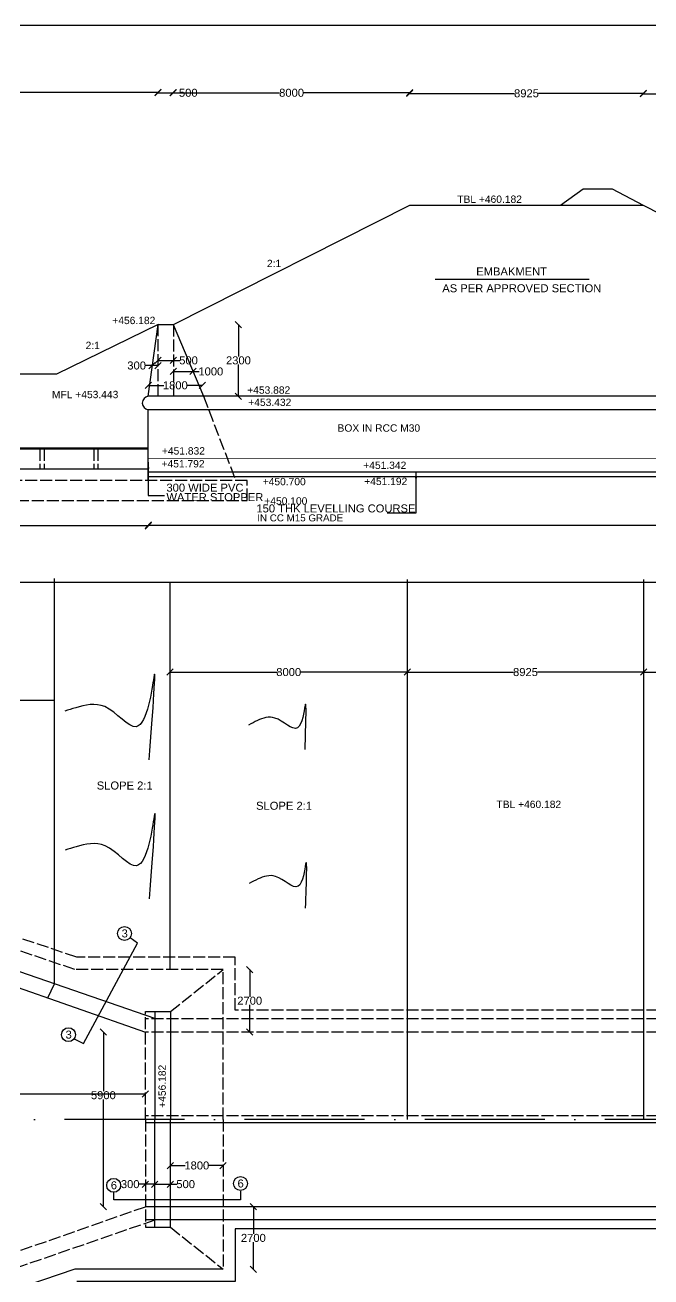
# Model space of a CAD drawing. Header units: millimetres. Extents: x 5124 to 6568637, y 2311 to 91879094.
# Drawn here: x 3643716 to 3653100, y 45938861 to 45957630 of the extents above; entities that cross this region are included whole.
import ezdxf

# ---------------------------------------------------------------- set-up
doc = ezdxf.new("R2010")
doc.units = ezdxf.units.MM
doc.header["$MEASUREMENT"] = 0
doc.linetypes.add('ACAD_ISO02W100', pattern=[15, 12, -3])
doc.linetypes.add('ACAD_ISO10W100', pattern=[18, 12, -3, 0, -3])
for name, color, linetype in [('DIMENSION', 7, 'Continuous'), ('DRAWING', 7, 'Continuous'), ('TEXT', 7, 'Continuous')]:
    doc.layers.add(name, color=color, linetype=linetype)
doc.styles.get("Standard").update_dxf_attribs({"font": 'arial.ttf', "height": 120})
doc.dimstyles.get("Standard").update_dxf_attribs({"dimtxt": 200, "dimasz": 110, "dimexe": 0.18, "dimexo": 0.0625, "dimgap": 0.09, "dimtad": 0, "dimtih": 1, "dimtoh": 1, "dimdec": 0, "dimzin": 0, "dimdsep": 46, "dimtxsty": 'Standard', "dimblk": 'OBLIQUE', "dimcen": 0.09, "dimse1": 1, "dimse2": 1, "dimadec": 0, "dimazin": 0, "dimtfac": 1, "dimtdec": 0, "dimtofl": 0, "dimtmove": 0, "dimatfit": 3, "dimfxl": 1, "dimtolj": 1, "dimtzin": 0, "dimarcsym": 0})

# ---------------------------------------------------------------- blocks, each defined once
blk = doc.blocks.new('_Oblique')
at = {"color": 0, "linetype": 'ByBlock', "lineweight": -2}
blk.add_line((-0.5, -0.5), (0.5, 0.5), dxfattribs=at)
blk = doc.blocks.new('*D95')
at = {"layer": 'Defpoints', "color": 0, "linetype": 'Continuous'}
for p in [(3638384, 45956620), (3645710, 45953139), (3638384, 45952394)]:
    blk.add_point(p, dxfattribs=at)
at = {"layer": 'DIMENSION', "color": 0, "linetype": 'Continuous', "lineweight": -2}
for p, q in [((3638384, 45956620), (3641827, 45956620)), ((3645710, 45956620), (3642267, 45956620))]:
    blk.add_line(p, q, dxfattribs=at)
at = {"layer": 'DIMENSION', "color": 0, "linetype": 'Continuous', "lineweight": -2, "xscale": 95, "yscale": 95, "zscale": 95, "rotation": 180}
blk.add_blockref('_Oblique', (3638384, 45956620), dxfattribs=at)
at = {"layer": 'DIMENSION', "color": 0, "linetype": 'Continuous', "lineweight": -2, "xscale": 95, "yscale": 95, "zscale": 95}
blk.add_blockref('_Oblique', (3645710, 45956620), dxfattribs=at)
at = {"layer": 'DIMENSION', "color": 0, "linetype": 'Continuous', "insert": (3642047, 45956620), "char_height": 120, "attachment_point": 5}
blk.add_mtext('\\A1;16450', dxfattribs=at)
blk = doc.blocks.new('*D96')
at = {"layer": 'Defpoints', "color": 0, "linetype": 'Continuous'}
for p in [(3645936, 45956614), (3645710, 45953139), (3645936, 45953139)]:
    blk.add_point(p, dxfattribs=at)
at = {"layer": 'DIMENSION', "color": 0, "linetype": 'Continuous', "lineweight": -2}
for p, q in [((3645710, 45956614), (3645936, 45956614)), ((3645936, 45956614), (3646031, 45956614))]:
    blk.add_line(p, q, dxfattribs=at)
at = {"layer": 'DIMENSION', "color": 0, "linetype": 'Continuous', "lineweight": -2, "xscale": 95, "yscale": 95, "zscale": 95, "rotation": 180}
blk.add_blockref('_Oblique', (3645710, 45956614), dxfattribs=at)
at = {"layer": 'DIMENSION', "color": 0, "linetype": 'Continuous', "lineweight": -2, "xscale": 95, "yscale": 95, "zscale": 95}
blk.add_blockref('_Oblique', (3645936, 45956614), dxfattribs=at)
at = {"layer": 'DIMENSION', "color": 0, "linetype": 'Continuous', "insert": (3646163, 45956614), "char_height": 120, "attachment_point": 5}
blk.add_mtext('\\A1;500', dxfattribs=at)
blk = doc.blocks.new('*D97')
at = {"layer": 'Defpoints', "color": 0, "linetype": 'Continuous'}
for p in [(3649484, 45956614), (3649484, 45954930), (3645940, 45953139)]:
    blk.add_point(p, dxfattribs=at)
at = {"layer": 'DIMENSION', "color": 0, "linetype": 'Continuous', "lineweight": -2}
for p, q in [((3645940, 45956614), (3647533, 45956614)), ((3649484, 45956614), (3647891, 45956614))]:
    blk.add_line(p, q, dxfattribs=at)
at = {"layer": 'DIMENSION', "color": 0, "linetype": 'Continuous', "lineweight": -2, "xscale": 95, "yscale": 95, "zscale": 95, "rotation": 180}
blk.add_blockref('_Oblique', (3645940, 45956614), dxfattribs=at)
at = {"layer": 'DIMENSION', "color": 0, "linetype": 'Continuous', "lineweight": -2, "xscale": 95, "yscale": 95, "zscale": 95}
blk.add_blockref('_Oblique', (3649484, 45956614), dxfattribs=at)
at = {"layer": 'DIMENSION', "color": 0, "linetype": 'Continuous', "insert": (3647712, 45956614), "char_height": 120, "attachment_point": 5}
blk.add_mtext('\\A1;8000', dxfattribs=at)
blk = doc.blocks.new('*D98')
at = {"layer": 'Defpoints', "color": 0, "linetype": 'Continuous'}
for p in [(3652984, 45956606), (3649484, 45954930), (3652984, 45954930)]:
    blk.add_point(p, dxfattribs=at)
at = {"layer": 'DIMENSION', "color": 0, "linetype": 'Continuous', "lineweight": -2}
for p, q in [((3649484, 45956606), (3651054, 45956606)), ((3652984, 45956606), (3651414, 45956606))]:
    blk.add_line(p, q, dxfattribs=at)
at = {"layer": 'DIMENSION', "color": 0, "linetype": 'Continuous', "lineweight": -2, "xscale": 95, "yscale": 95, "zscale": 95, "rotation": 180}
blk.add_blockref('_Oblique', (3649484, 45956606), dxfattribs=at)
at = {"layer": 'DIMENSION', "color": 0, "linetype": 'Continuous', "lineweight": -2, "xscale": 95, "yscale": 95, "zscale": 95}
blk.add_blockref('_Oblique', (3652984, 45956606), dxfattribs=at)
at = {"layer": 'DIMENSION', "color": 0, "linetype": 'Continuous', "insert": (3651234, 45956606), "char_height": 120, "attachment_point": 5}
blk.add_mtext('\\A1;8925', dxfattribs=at)
blk = doc.blocks.new('*D99')
at = {"layer": 'Defpoints', "color": 0, "linetype": 'Continuous'}
for p in [(3657076, 45956600), (3652984, 45954930), (3657076, 45952844)]:
    blk.add_point(p, dxfattribs=at)
at = {"layer": 'DIMENSION', "color": 0, "linetype": 'Continuous', "lineweight": -2}
for p, q in [((3652984, 45956600), (3654851, 45956600)), ((3657076, 45956600), (3655209, 45956600))]:
    blk.add_line(p, q, dxfattribs=at)
at = {"layer": 'DIMENSION', "color": 0, "linetype": 'Continuous', "lineweight": -2, "xscale": 95, "yscale": 95, "zscale": 95, "rotation": 180}
blk.add_blockref('_Oblique', (3652984, 45956600), dxfattribs=at)
at = {"layer": 'DIMENSION', "color": 0, "linetype": 'Continuous', "lineweight": -2, "xscale": 95, "yscale": 95, "zscale": 95}
blk.add_blockref('_Oblique', (3657076, 45956600), dxfattribs=at)
at = {"layer": 'DIMENSION', "color": 0, "linetype": 'Continuous', "insert": (3655030, 45956600), "char_height": 120, "attachment_point": 5}
blk.add_mtext('\\A1;9200', dxfattribs=at)
blk = doc.blocks.new('*D112')
at = {"layer": 'Defpoints', "color": 0, "linetype": 'Continuous'}
for p in [(3645564, 45950808), (3638169, 45950503), (3645564, 45950122)]:
    blk.add_point(p, dxfattribs=at)
at = {"layer": 'DIMENSION', "color": 0, "linetype": 'Continuous', "lineweight": -2}
for p, q in [((3638169, 45950122), (3641646, 45950122)), ((3645564, 45950122), (3642087, 45950122))]:
    blk.add_line(p, q, dxfattribs=at)
at = {"layer": 'DIMENSION', "color": 0, "linetype": 'Continuous', "lineweight": -2, "xscale": 95, "yscale": 95, "zscale": 95, "rotation": 180}
blk.add_blockref('_Oblique', (3638169, 45950122), dxfattribs=at)
at = {"layer": 'DIMENSION', "color": 0, "linetype": 'Continuous', "lineweight": -2, "xscale": 95, "yscale": 95, "zscale": 95}
blk.add_blockref('_Oblique', (3645564, 45950122), dxfattribs=at)
at = {"layer": 'DIMENSION', "color": 0, "linetype": 'Continuous', "insert": (3641866, 45950122), "char_height": 120, "attachment_point": 5}
blk.add_mtext('\\A1;16650', dxfattribs=at)
blk = doc.blocks.new('*D113')
at = {"layer": 'Defpoints', "color": 0, "linetype": 'Continuous'}
for p in [(3645617, 45952525), (3645617, 45952452), (3645710, 45952440)]:
    blk.add_point(p, dxfattribs=at)
at = {"layer": 'DIMENSION', "color": 0, "linetype": 'Continuous', "lineweight": -2}
for p, q in [((3645617, 45952525), (3645522, 45952525)), ((3645710, 45952525), (3645617, 45952525))]:
    blk.add_line(p, q, dxfattribs=at)
at = {"layer": 'DIMENSION', "color": 0, "linetype": 'Continuous', "lineweight": -2, "xscale": 95, "yscale": 95, "zscale": 95, "rotation": 180}
blk.add_blockref('_Oblique', (3645617, 45952525), dxfattribs=at)
at = {"layer": 'DIMENSION', "color": 0, "linetype": 'Continuous', "lineweight": -2, "xscale": 95, "yscale": 95, "zscale": 95}
blk.add_blockref('_Oblique', (3645710, 45952525), dxfattribs=at)
at = {"layer": 'DIMENSION', "color": 0, "linetype": 'Continuous', "insert": (3645389, 45952525), "char_height": 120, "attachment_point": 5}
blk.add_mtext('\\A1;300', dxfattribs=at)
blk = doc.blocks.new('*D114')
at = {"layer": 'Defpoints', "color": 0, "linetype": 'Continuous'}
for p in [(3645710, 45952602), (3645940, 45952602), (3645940, 45952602)]:
    blk.add_point(p, dxfattribs=at)
at = {"layer": 'DIMENSION', "color": 0, "linetype": 'Continuous', "lineweight": -2}
for p, q in [((3645710, 45952602), (3645940, 45952602)), ((3645940, 45952602), (3646035, 45952602))]:
    blk.add_line(p, q, dxfattribs=at)
at = {"layer": 'DIMENSION', "color": 0, "linetype": 'Continuous', "lineweight": -2, "xscale": 95, "yscale": 95, "zscale": 95, "rotation": 180}
blk.add_blockref('_Oblique', (3645710, 45952602), dxfattribs=at)
at = {"layer": 'DIMENSION', "color": 0, "linetype": 'Continuous', "lineweight": -2, "xscale": 95, "yscale": 95, "zscale": 95}
blk.add_blockref('_Oblique', (3645940, 45952602), dxfattribs=at)
at = {"layer": 'DIMENSION', "color": 0, "linetype": 'Continuous', "insert": (3646167, 45952602), "char_height": 120, "attachment_point": 5}
blk.add_mtext('\\A1;500', dxfattribs=at)
blk = doc.blocks.new('*D115')
at = {"layer": 'Defpoints', "color": 0, "linetype": 'Continuous'}
for p in [(3645940, 45952429), (3646232, 45952442), (3646232, 45952436)]:
    blk.add_point(p, dxfattribs=at)
at = {"layer": 'DIMENSION', "color": 0, "linetype": 'Continuous', "lineweight": -2}
for p, q in [((3645940, 45952436), (3646232, 45952436)), ((3646232, 45952436), (3646327, 45952436))]:
    blk.add_line(p, q, dxfattribs=at)
at = {"layer": 'DIMENSION', "color": 0, "linetype": 'Continuous', "lineweight": -2, "xscale": 95, "yscale": 95, "zscale": 95, "rotation": 180}
blk.add_blockref('_Oblique', (3645940, 45952436), dxfattribs=at)
at = {"layer": 'DIMENSION', "color": 0, "linetype": 'Continuous', "lineweight": -2, "xscale": 95, "yscale": 95, "zscale": 95}
blk.add_blockref('_Oblique', (3646232, 45952436), dxfattribs=at)
at = {"layer": 'DIMENSION', "color": 0, "linetype": 'Continuous', "insert": (3646501, 45952436), "char_height": 120, "attachment_point": 5}
blk.add_mtext('\\A1;1000', dxfattribs=at)
blk = doc.blocks.new('*D116')
at = {"layer": 'Defpoints', "color": 0, "linetype": 'Continuous'}
for p in [(3646374, 45952228), (3645564, 45952064), (3646374, 45952064)]:
    blk.add_point(p, dxfattribs=at)
at = {"layer": 'DIMENSION', "color": 0, "linetype": 'Continuous', "lineweight": -2}
for p, q in [((3645564, 45952228), (3645796, 45952228)), ((3646374, 45952228), (3646142, 45952228))]:
    blk.add_line(p, q, dxfattribs=at)
at = {"layer": 'DIMENSION', "color": 0, "linetype": 'Continuous', "lineweight": -2, "xscale": 95, "yscale": 95, "zscale": 95, "rotation": 180}
blk.add_blockref('_Oblique', (3645564, 45952228), dxfattribs=at)
at = {"layer": 'DIMENSION', "color": 0, "linetype": 'Continuous', "lineweight": -2, "xscale": 95, "yscale": 95, "zscale": 95}
blk.add_blockref('_Oblique', (3646374, 45952228), dxfattribs=at)
at = {"layer": 'DIMENSION', "color": 0, "linetype": 'Continuous', "insert": (3645969, 45952228), "char_height": 120, "attachment_point": 5}
blk.add_mtext('\\A1;1800', dxfattribs=at)
blk = doc.blocks.new('*D117')
at = {"layer": 'Defpoints', "color": 0, "linetype": 'Continuous'}
for p in [(3645940, 45953139), (3645940, 45952064), (3646915, 45952064)]:
    blk.add_point(p, dxfattribs=at)
at = {"layer": 'DIMENSION', "color": 0, "linetype": 'Continuous', "lineweight": -2}
for p, q in [((3646915, 45953139), (3646915, 45952663)), ((3646915, 45952064), (3646915, 45952540))]:
    blk.add_line(p, q, dxfattribs=at)
at = {"layer": 'DIMENSION', "color": 0, "linetype": 'Continuous', "lineweight": -2, "xscale": 95, "yscale": 95, "zscale": 95}
for p, rotation in [((3646915, 45953139), 90), ((3646915, 45952064), 270)]:
    blk.add_blockref('_Oblique', p, dxfattribs=dict(at, rotation=rotation))
at = {"layer": 'DIMENSION', "color": 0, "linetype": 'Continuous', "insert": (3646915, 45952602), "char_height": 120, "attachment_point": 5}
blk.add_mtext('\\A1;2300', dxfattribs=at)
blk = doc.blocks.new('*D130')
at = {"layer": 'Defpoints', "color": 0, "linetype": 'Continuous'}
for p in [(3645564, 45950808), (3673978, 45950796), (3673978, 45950132)]:
    blk.add_point(p, dxfattribs=at)
at = {"layer": 'DIMENSION', "color": 0, "linetype": 'Continuous', "lineweight": -2}
for p, q in [((3645564, 45950132), (3659545, 45950132)), ((3673978, 45950132), (3659997, 45950132))]:
    blk.add_line(p, q, dxfattribs=at)
at = {"layer": 'DIMENSION', "color": 0, "linetype": 'Continuous', "lineweight": -2, "xscale": 95, "yscale": 95, "zscale": 95, "rotation": 180}
blk.add_blockref('_Oblique', (3645564, 45950132), dxfattribs=at)
at = {"layer": 'DIMENSION', "color": 0, "linetype": 'Continuous', "lineweight": -2, "xscale": 95, "yscale": 95, "zscale": 95}
blk.add_blockref('_Oblique', (3673978, 45950132), dxfattribs=at)
at = {"layer": 'DIMENSION', "color": 0, "linetype": 'Continuous', "insert": (3659771, 45950132), "char_height": 120, "attachment_point": 5}
blk.add_mtext('\\A1;64000', dxfattribs=at)
blk = doc.blocks.new('*D143')
at = {"layer": 'Defpoints', "color": 0, "linetype": 'Continuous'}
for p in [(3646686, 45943470), (3646686, 45942532), (3647084, 45942532)]:
    blk.add_point(p, dxfattribs=at)
at = {"layer": 'DIMENSION', "color": 0, "linetype": 'Continuous', "lineweight": -2}
for p, q in [((3647084, 45943470), (3647084, 45943063)), ((3647084, 45942532), (3647084, 45942940))]:
    blk.add_line(p, q, dxfattribs=at)
at = {"layer": 'DIMENSION', "color": 0, "linetype": 'Continuous', "lineweight": -2, "xscale": 95, "yscale": 95, "zscale": 95}
for p, rotation in [((3647084, 45943470), 90), ((3647084, 45942532), 270)]:
    blk.add_blockref('_Oblique', p, dxfattribs=dict(at, rotation=rotation))
at = {"layer": 'DIMENSION', "color": 0, "linetype": 'Continuous', "insert": (3647084, 45943002), "char_height": 120, "attachment_point": 5}
blk.add_mtext('\\A1;2700', dxfattribs=at)
blk = doc.blocks.new('*D144')
at = {"layer": 'Defpoints', "color": 0, "linetype": 'Continuous'}
for p in [(3645520, 45942532), (3644890, 45939914), (3645520, 45939914)]:
    blk.add_point(p, dxfattribs=at)
at = {"layer": 'DIMENSION', "color": 0, "linetype": 'Continuous', "lineweight": -2}
for p, q in [((3644890, 45942532), (3644890, 45941646)), ((3644890, 45939914), (3644890, 45941524))]:
    blk.add_line(p, q, dxfattribs=at)
at = {"layer": 'DIMENSION', "color": 0, "linetype": 'Continuous', "lineweight": -2, "xscale": 95, "yscale": 95, "zscale": 95}
for p, rotation in [((3644890, 45942532), 90), ((3644890, 45939914), 270)]:
    blk.add_blockref('_Oblique', p, dxfattribs=dict(at, rotation=rotation))
at = {"layer": 'DIMENSION', "color": 0, "linetype": 'Continuous', "insert": (3644890, 45941585), "char_height": 120, "attachment_point": 5}
blk.add_mtext('\\A1;5900', dxfattribs=at)
blk = doc.blocks.new('*D145')
at = {"layer": 'Defpoints', "color": 0, "linetype": 'Continuous'}
for p in [(3645519.5, 45940252), (3645519.5, 45940252), (3645660, 45940252)]:
    blk.add_point(p, dxfattribs=at)
at = {"layer": 'DIMENSION', "color": 0, "linetype": 'Continuous', "lineweight": -2}
for p, q in [((3645519.5, 45940252), (3645424.5, 45940252)), ((3645660, 45940252), (3645519.5, 45940252))]:
    blk.add_line(p, q, dxfattribs=at)
at = {"layer": 'DIMENSION', "color": 0, "linetype": 'Continuous', "lineweight": -2, "xscale": 95, "yscale": 95, "zscale": 95, "rotation": 180}
blk.add_blockref('_Oblique', (3645519.5, 45940252), dxfattribs=at)
at = {"layer": 'DIMENSION', "color": 0, "linetype": 'Continuous', "lineweight": -2, "xscale": 95, "yscale": 95, "zscale": 95}
blk.add_blockref('_Oblique', (3645660, 45940252), dxfattribs=at)
at = {"layer": 'DIMENSION', "color": 0, "linetype": 'Continuous', "insert": (3645292.090764, 45940252), "char_height": 120, "attachment_point": 5}
blk.add_mtext('\\A1;300', dxfattribs=at)
blk = doc.blocks.new('*D146')
at = {"layer": 'Defpoints', "color": 0, "linetype": 'Continuous'}
for p in [(3645660, 45940252), (3645896, 45940252), (3645896, 45940252)]:
    blk.add_point(p, dxfattribs=at)
at = {"layer": 'DIMENSION', "color": 0, "linetype": 'Continuous', "lineweight": -2}
for p, q in [((3645660, 45940252), (3645896, 45940252)), ((3645896, 45940252), (3645992, 45940252))]:
    blk.add_line(p, q, dxfattribs=at)
at = {"layer": 'DIMENSION', "color": 0, "linetype": 'Continuous', "lineweight": -2, "xscale": 95, "yscale": 95, "zscale": 95, "rotation": 180}
blk.add_blockref('_Oblique', (3645660, 45940252), dxfattribs=at)
at = {"layer": 'DIMENSION', "color": 0, "linetype": 'Continuous', "lineweight": -2, "xscale": 95, "yscale": 95, "zscale": 95}
blk.add_blockref('_Oblique', (3645896, 45940252), dxfattribs=at)
at = {"layer": 'DIMENSION', "color": 0, "linetype": 'Continuous', "insert": (3646124, 45940252), "char_height": 120, "attachment_point": 5}
blk.add_mtext('\\A1;500', dxfattribs=at)
blk = doc.blocks.new('*D147')
at = {"layer": 'Defpoints', "color": 0, "linetype": 'Continuous'}
for p in [(3646686, 45940532), (3645896, 45940340), (3646686, 45940340)]:
    blk.add_point(p, dxfattribs=at)
at = {"layer": 'DIMENSION', "color": 0, "linetype": 'Continuous', "lineweight": -2}
for p, q in [((3645896, 45940532), (3646118, 45940532)), ((3646686, 45940532), (3646465, 45940532))]:
    blk.add_line(p, q, dxfattribs=at)
at = {"layer": 'DIMENSION', "color": 0, "linetype": 'Continuous', "lineweight": -2, "xscale": 95, "yscale": 95, "zscale": 95, "rotation": 180}
blk.add_blockref('_Oblique', (3645896, 45940532), dxfattribs=at)
at = {"layer": 'DIMENSION', "color": 0, "linetype": 'Continuous', "lineweight": -2, "xscale": 95, "yscale": 95, "zscale": 95}
blk.add_blockref('_Oblique', (3646686, 45940532), dxfattribs=at)
at = {"layer": 'DIMENSION', "color": 0, "linetype": 'Continuous', "insert": (3646291, 45940532), "char_height": 120, "attachment_point": 5}
blk.add_mtext('\\A1;1800', dxfattribs=at)
blk = doc.blocks.new('*D148')
at = {"layer": 'Defpoints', "color": 0, "linetype": 'Continuous'}
for p in [(3646686, 45939914), (3647139, 45939914), (3646686, 45938976)]:
    blk.add_point(p, dxfattribs=at)
at = {"layer": 'DIMENSION', "color": 0, "linetype": 'Continuous', "lineweight": -2}
for p, q in [((3647139, 45939914), (3647139, 45939507)), ((3647139, 45938976), (3647139, 45939384))]:
    blk.add_line(p, q, dxfattribs=at)
at = {"layer": 'DIMENSION', "color": 0, "linetype": 'Continuous', "lineweight": -2, "xscale": 95, "yscale": 95, "zscale": 95}
for p, rotation in [((3647139, 45939914), 90), ((3647139, 45938976), 270)]:
    blk.add_blockref('_Oblique', p, dxfattribs=dict(at, rotation=rotation))
at = {"layer": 'DIMENSION', "color": 0, "linetype": 'Continuous', "insert": (3647139, 45939446), "char_height": 120, "attachment_point": 5}
blk.add_mtext('\\A1;2700', dxfattribs=at)
blk = doc.blocks.new('*D153')
at = {"layer": 'Defpoints', "color": 0, "linetype": 'Continuous'}
for p in [(3645890, 45948052), (3649448, 45948052), (3649448, 45947929)]:
    blk.add_point(p, dxfattribs=at)
at = {"layer": 'DIMENSION', "color": 0, "linetype": 'Continuous', "lineweight": -2}
for p, q in [((3645890, 45947929), (3647490, 45947929)), ((3649448, 45947929), (3647848, 45947929))]:
    blk.add_line(p, q, dxfattribs=at)
at = {"layer": 'DIMENSION', "color": 0, "linetype": 'Continuous', "lineweight": -2, "xscale": 95, "yscale": 95, "zscale": 95, "rotation": 180}
blk.add_blockref('_Oblique', (3645890, 45947929), dxfattribs=at)
at = {"layer": 'DIMENSION', "color": 0, "linetype": 'Continuous', "lineweight": -2, "xscale": 95, "yscale": 95, "zscale": 95}
blk.add_blockref('_Oblique', (3649448, 45947929), dxfattribs=at)
at = {"layer": 'DIMENSION', "color": 0, "linetype": 'Continuous', "insert": (3647669, 45947929), "char_height": 120, "attachment_point": 5}
blk.add_mtext('\\A1;8000', dxfattribs=at)
blk = doc.blocks.new('*D154')
at = {"layer": 'Defpoints', "color": 0, "linetype": 'Continuous'}
for p in [(3649448, 45947929), (3652991, 45947929), (3652991, 45947929)]:
    blk.add_point(p, dxfattribs=at)
at = {"layer": 'DIMENSION', "color": 0, "linetype": 'Continuous', "lineweight": -2}
for p, q in [((3649448, 45947929), (3651039, 45947929)), ((3652991, 45947929), (3651399, 45947929))]:
    blk.add_line(p, q, dxfattribs=at)
at = {"layer": 'DIMENSION', "color": 0, "linetype": 'Continuous', "lineweight": -2, "xscale": 95, "yscale": 95, "zscale": 95, "rotation": 180}
blk.add_blockref('_Oblique', (3649448, 45947929), dxfattribs=at)
at = {"layer": 'DIMENSION', "color": 0, "linetype": 'Continuous', "lineweight": -2, "xscale": 95, "yscale": 95, "zscale": 95}
blk.add_blockref('_Oblique', (3652991, 45947929), dxfattribs=at)
at = {"layer": 'DIMENSION', "color": 0, "linetype": 'Continuous', "insert": (3651219, 45947929), "char_height": 120, "attachment_point": 5}
blk.add_mtext('\\A1;8925', dxfattribs=at)
blk = doc.blocks.new('*D155')
at = {"layer": 'Defpoints', "color": 0, "linetype": 'Continuous'}
for p in [(3652991, 45947929), (3657079, 45947929), (3657079, 45947929)]:
    blk.add_point(p, dxfattribs=at)
at = {"layer": 'DIMENSION', "color": 0, "linetype": 'Continuous', "lineweight": -2}
for p, q in [((3652991, 45947929), (3654856, 45947929)), ((3657079, 45947929), (3655214, 45947929))]:
    blk.add_line(p, q, dxfattribs=at)
at = {"layer": 'DIMENSION', "color": 0, "linetype": 'Continuous', "lineweight": -2, "xscale": 95, "yscale": 95, "zscale": 95, "rotation": 180}
blk.add_blockref('_Oblique', (3652991, 45947929), dxfattribs=at)
at = {"layer": 'DIMENSION', "color": 0, "linetype": 'Continuous', "lineweight": -2, "xscale": 95, "yscale": 95, "zscale": 95}
blk.add_blockref('_Oblique', (3657079, 45947929), dxfattribs=at)
at = {"layer": 'DIMENSION', "color": 0, "linetype": 'Continuous', "insert": (3655035, 45947929), "char_height": 120, "attachment_point": 5}
blk.add_mtext('\\A1;9200', dxfattribs=at)
blk = doc.blocks.new('*D187')
at = {"layer": 'Defpoints', "color": 0, "linetype": 'Continuous'}
for p in [(3638117, 45941743), (3645520, 45941743), (3645520, 45941602)]:
    blk.add_point(p, dxfattribs=at)
at = {"layer": 'DIMENSION', "color": 0, "linetype": 'Continuous', "lineweight": -2}
for p, q in [((3638117, 45941602), (3641598, 45941602)), ((3645520, 45941602), (3642038, 45941602))]:
    blk.add_line(p, q, dxfattribs=at)
at = {"layer": 'DIMENSION', "color": 0, "linetype": 'Continuous', "lineweight": -2, "xscale": 95, "yscale": 95, "zscale": 95, "rotation": 180}
blk.add_blockref('_Oblique', (3638117, 45941602), dxfattribs=at)
at = {"layer": 'DIMENSION', "color": 0, "linetype": 'Continuous', "lineweight": -2, "xscale": 95, "yscale": 95, "zscale": 95}
blk.add_blockref('_Oblique', (3645520, 45941602), dxfattribs=at)
at = {"layer": 'DIMENSION', "color": 0, "linetype": 'Continuous', "insert": (3641818, 45941602), "char_height": 120, "attachment_point": 5}
blk.add_mtext('\\A1;16650', dxfattribs=at)

msp = doc.modelspace()

# ---------------------------------------------------------------- linework, layer by layer
at = {"layer": 'DIMENSION', "linetype": 'Continuous'}
for points in [[(3644452, 45942430), (3644593.5, 45942362), (3645400.5, 45943865.5), (3645290, 45943943)], [(3646947.5, 45940147), (3646945, 45940019.5), (3645048, 45940019.5), (3645048, 45940134)]]:
    msp.add_lwpolyline(points, dxfattribs=at)
for centre in [(3645206.9, 45944010.5), (3644366.4, 45942493.5), (3645044.9, 45940235), (3646945.1, 45940261.5)]:
    msp.add_circle(centre, 104, dxfattribs=at)
at = {"layer": 'DRAWING', "linetype": 'Continuous'}
msp.add_lwpolyline([(3634331, 45957630), (3691787, 45957630), (3691787, 45927593.5), (3634331, 45927593.5)], close=True, dxfattribs=at)
for points in [[(3651743, 45954930), (3652082.5, 45955174.5), (3652519.5, 45955174.5), (3652984, 45954930)], [(3645940, 45953139), (3649484.5, 45954930), (3652984, 45954930), (3657076, 45952844), (3660415.5, 45952844)], [(3649867, 45953818.4), (3652172, 45953818.4)], [(3645709.5, 45953139), (3644187, 45952394.5), (3638161, 45952394.5), (3635884, 45952394.5), (3634706, 45951274.5), (3634651.5, 45951274.5), (3638147.5, 45951274.5), (3645564, 45951274.5)], [(3645564, 45952064), (3645709.5, 45953139)], [(3645709.5, 45953139), (3645936, 45953139), (3646392.5, 45952064)], [(3660414.5, 45952064), (3645564, 45952064)], [(3660414.5, 45951863), (3645564, 45951863)], [(3645564, 45950808.5), (3645564, 45951863)], [(3638147.5, 45951274.5), (3638147.5, 45951291), (3645564, 45951291)], [(3637965.5, 45951122), (3637965.5, 45950503), (3638169, 45950503), (3638254.5, 45950978.5), (3645564, 45950978.5)], [(3660414.5, 45950927.5), (3645564, 45950927.5)], [(3660414.5, 45950857.5), (3645564, 45950857.5)], [(3683563, 45949276), (3659013.5, 45949276), (3658906, 45949082), (3658906, 45949493), (3658804.5, 45949273), (3634331, 45949273)], [(3644058.7, 45943044.6), (3644159.2, 45943253.4), (3644159.2, 45949330.5)], [(3645890, 45943470.5), (3645890, 45949273)], [(3649447.5, 45941223.5), (3649447.5, 45949315.5)], [(3652991, 45941223.5), (3652991, 45949315.5)], [(3644159.2, 45947505.5), (3635842, 45947505.5)], [(3645660, 45942734.5), (3638354.5, 45945260.5), (3638354.5, 45947142.5)], [(3638134, 45945121.5), (3645519.5, 45942532.5)], [(3645519.5, 45942840.5), (3645896.5, 45942840.5), (3645896.5, 45941223.5)], [(3645660, 45942840.5), (3645660, 45941223.5)], [(3645519.5, 45939606.5), (3645896.5, 45939606.5), (3645896.5, 45941223.5)], [(3673995, 45941170), (3645519.5, 45941170)], [(3645660, 45939606.5), (3645660, 45941223.5)], [(3660414.5, 45939914.5), (3645519.5, 45939914.5)], [(3646868, 45939584.5), (3646868, 45938793), (3644492, 45938793)], [(3660414.5, 45939716.5), (3645519.5, 45939716.5)], [(3660414.5, 45939584.5), (3646868, 45939584.5)], [(3646686, 45938976.5), (3644460.5, 45938976.5), (3638626, 45936993), (3638626, 45935304.5), (3638134, 45935304.5)]]:
    msp.add_lwpolyline(points, dxfattribs=at)
at = {"layer": 'DRAWING', "linetype": 'ACAD_ISO02W100', "ltscale": 15}
for points in [[(3645709.5, 45953139), (3645940, 45953139), (3645940, 45952064), (3645709.5, 45952064)], [(3647045.5, 45950800.5), (3637965.5, 45950800.5), (3637965.5, 45950503), (3647045.5, 45950503)]]:
    msp.add_lwpolyline(points, close=True, dxfattribs=at)
for points in [[(3646392.5, 45952064), (3646875.5, 45950800.5)], [(3643939.5, 45951274.5), (3643939.5, 45950978.5)], [(3644000, 45951274.5), (3644000, 45950978.5)], [(3644745, 45951274.5), (3644745, 45950978.5)], [(3644805.5, 45951274.5), (3644805.5, 45950978.5)], [(3644492, 45943654), (3638796, 45945577.5), (3638796, 45947325.5), (3637948.5, 45947325.5), (3637948.5, 45945113)], [(3646686, 45943470.5), (3644460.5, 45943470.5), (3638626, 45945454), (3638626, 45947142.5), (3638134, 45947142.5)], [(3646868, 45942862.5), (3646868, 45943654), (3644492, 45943654)], [(3645896.5, 45942840.5), (3646686, 45943470.5)], [(3646686, 45941223.5), (3646686, 45943470.5)], [(3645519.5, 45941223.5), (3645519.5, 45942840.5)], [(3660414.5, 45942862.5), (3646868, 45942862.5)], [(3660414.5, 45942730.5), (3645519.5, 45942730.5)], [(3660414.5, 45942532.5), (3645519.5, 45942532.5)], [(3660414.5, 45941277), (3645519.5, 45941277)], [(3645519.5, 45941223.5), (3645519.5, 45939606.5)], [(3646686, 45941223.5), (3646686, 45938976.5)], [(3638134, 45937325.5), (3645519.5, 45939914.5)], [(3645660, 45939712.5), (3638354.5, 45937186.5), (3638354.5, 45935304.5)], [(3645896.5, 45939606.5), (3646686, 45938976.5)]]:
    msp.add_lwpolyline(points, dxfattribs=at)
at = {"layer": 'DRAWING', "linetype": 'Continuous', "const_width": 10}
msp.add_lwpolyline([(3660414.5, 45951133.5), (3645564, 45951133.5)], dxfattribs=at)
at = {"layer": 'DRAWING', "linetype": 'ACAD_ISO10W100', "ltscale": 150}
msp.add_lwpolyline([(3683909, 45941223.5), (3634655.5, 45941223.5)], dxfattribs=at)
at = {"layer": 'DRAWING', "linetype": 'Continuous'}
msp.add_arc((3645575.1, 45951963.5), 101.1, 96.30969, 263.69031, dxfattribs=at)
for points in [[(3645576, 45946615), (3645645.5, 45947849), (3645383.5, 45947111), (3644910, 45947411), (3644475.5, 45947395.5), (3644314, 45947345.5)], [(3647913.5, 45946767.5), (3647913.5, 45947423), (3647800, 45947093.5), (3647462.5, 45947241), (3647201, 45947203.5), (3647068, 45947135)], [(3645581.4, 45944529.5), (3645650.9, 45945763.5), (3645388.9, 45945025.5), (3644915.4, 45945325.5), (3644480.9, 45945310), (3644319.4, 45945260)], [(3647923, 45944392.5), (3647923, 45945048), (3647809.5, 45944718.5), (3647472, 45944866), (3647210.5, 45944828.5), (3647077.5, 45944760)]]:
    msp.add_spline(points, degree=3, dxfattribs=at)

# ---------------------------------------------------------------- texts
at = {"layer": 'TEXT'}
for s, height, p in [('TBL +460.182', 110, (3650195.9, 45954964)), ('2:1', 110, (3647342.4, 45954000.5)), ('EMBAKMENT', 120, (3650480.6, 45953875.7)), ('AS PER APPROVED SECTION', 120, (3649971.6, 45953623.7)), (' +456.182', 110, (3644981.4, 45953146.3)), ('2:1', 110, (3644623.9, 45952771.8)), ('MFL +453.443', 110, (3644119.3, 45952035.8)), ('+453.882', 110, (3647046.9, 45952102.5)), ('+453.432', 110, (3647062.8, 45951919)), ('+451.832', 110, (3645767.8, 45951191)), ('+451.792', 110, (3645762.4, 45950997.6)), ('+451.342', 110, (3648786.9, 45950975)), ('+450.700', 110, (3647278.9, 45950730.5)), ('+451.192', 110, (3648801.4, 45950733.5)), (' WATER STOPPER  ', 120, (3645789, 45950492)), ('+450.100', 110, (3647303.3, 45950440)), ('150 THK LEVELLING COURSE', 120, (3647184.5, 45950323.1)), ('IN CC M15 GRADE', 105, (3647197.8, 45950188.7)), ('SLOPE 2:1', 120, (3644790.6, 45946168.9)), ('SLOPE 2:1', 120, (3647179.6, 45945865.4)), ('TBL +460.182', 110, (3650783.9, 45945891.6)), ('3', 120, (3645163.5, 45943951.5)), ('3', 120, (3644323.1, 45942434.5)), ('6', 120, (3646901.8, 45940202.6)), ('6', 120, (3645001.6, 45940176))]:
    msp.add_text(s, height=height, dxfattribs=at).set_placement(p)
msp.add_text(' +456.182', height=110, rotation=90, dxfattribs=at).set_placement((3645826, 45941354.3))
at = {"layer": 'TEXT', "attachment_point": 1}
for s, insert, char_height, width in [('BOX IN RCC M30', (3648401.4, 45951643.4), 110, 1785.632), ('300 WIDE PVC', (3645835.9, 45950754.4), 120, 1450.704)]:
    msp.add_mtext(s, dxfattribs=dict(at, insert=insert, char_height=char_height, width=width))

# ---------------------------------------------------------------- dimensions: what is measured, and where the dimension line sits
at = {"layer": 'DIMENSION', "linetype": 'Continuous'}
for base, p1, p2, text, picture, middle in [((3638384.5, 45956619.5), (3645709.5, 45953139), (3638384.5, 45952394.5), '16450', '*D95', (3642047, 45956619.5)), ((3645936, 45956613.5), (3645709.5, 45953139), (3645936, 45953139), '500', '*D96', (3646163.5, 45956613.5)), ((3649484.5, 45956613.5), (3645940, 45953139), (3649484.5, 45954930), '8000', '*D97', (3647712.2, 45956613.5)), ((3652984, 45956606.5), (3649484.5, 45954930), (3652984, 45954930), '8925', '*D98', (3651234.2, 45956606.5)), ((3657076, 45956600.5), (3652984, 45954930), (3657076, 45952844), '9200', '*D99', (3655030, 45956600.5)), ((3645616.5, 45952524.9), (3645709.5, 45952439.5), (3645616.5, 45952452.1), '300', '*D113', (3645389.1, 45952524.9)), ((3645940, 45952601.5), (3645709.5, 45952601.5), (3645940, 45952601.5), '500', '*D114', (3646167.5, 45952601.5)), ((3646232.1, 45952436), (3645940, 45952429), (3646232.1, 45952441.8), '1000', '*D115', (3646500.5, 45952436)), ((3646374, 45952228), (3645564, 45952064), (3646374, 45952064), '1800', '*D116', (3645969, 45952228)), ((3645564, 45950121.5), (3638169, 45950503), (3645564, 45950808.5), '16650', '*D112', (3641866.5, 45950121.5)), ((3673977.5, 45950132.5), (3645564, 45950808.5), (3673977.5, 45950796), '64000', '*D130', (3659770.8, 45950132.5)), ((3649447.5, 45947929), (3645890, 45948052.5), (3649447.5, 45948052.5), '8000', '*D153', (3647668.8, 45947929)), ((3652991, 45947929), (3649447.5, 45947929), (3652991, 45947929), '8925', '*D154', (3651219.2, 45947929)), ((3657079, 45947929), (3652991, 45947929), (3657079, 45947929), '9200', '*D155', (3655035, 45947929)), ((3645519.5, 45941602), (3638117.1, 45941743.5), (3645519.5, 45941743.5), '16650', '*D187', (3641818.3, 45941602)), ((3646686, 45940532.5), (3645896.5, 45940340), (3646686, 45940340), '1800', '*D147', (3646291.2, 45940532.5)), ((3645519.5, 45940252), (3645660, 45940252), (3645519.5, 45940252), '300', '*D145', (3645292.1, 45940252)), ((3645896.5, 45940252), (3645660, 45940252), (3645896.5, 45940252), '500', '*D146', (3646124, 45940252))]:
    dim = msp.add_linear_dim(base=base, p1=p1, p2=p2, text=text, dimstyle='Standard', override={"dimasz": 95, "dimarcsym": 1}, dxfattribs=at)
    dim.commit()
    dim.dimension.update_dxf_attribs({"geometry": picture, "text_midpoint": middle})
for base, p1, p2, text, picture, middle in [((3646915, 45952064), (3645940, 45953139), (3645940, 45952064), '2300', '*D117', (3646915, 45952601.5)), ((3647084, 45942532.5), (3646686, 45943470.5), (3646686, 45942532.5), '2700', '*D143', (3647084, 45943001.5)), ((3647139.5, 45939914.5), (3646686, 45938976.5), (3646686, 45939914.5), '2700', '*D148', (3647139.5, 45939445.5))]:
    dim = msp.add_linear_dim(base=base, p1=p1, p2=p2, angle=90, text=text, dimstyle='Standard', override={"dimasz": 95, "dimarcsym": 1}, dxfattribs=at)
    dim.commit()
    dim.dimension.update_dxf_attribs({"geometry": picture, "text_midpoint": middle})
dim = msp.add_linear_dim(base=(3644890, 45939914.5), p1=(3645519.5, 45942532.5), p2=(3645519.5, 45939914.5), angle=90, text='5900', dimstyle='Standard', override={"dimasz": 95, "dimarcsym": 1}, dxfattribs=at)
dim.commit()
dim.dimension.update_dxf_attribs({"geometry": '*D144', "text_midpoint": (3644890, 45941585), "dimtype": 160})

# ---------------------------------------------------------------- leaders
at = {"layer": 'DRAWING', "linetype": 'Continuous'}
for points in [[(3645564, 45951075.5), (3645564, 45950574.5), (3645807.5, 45950574.5)], [(3649576.3, 45950929.5), (3649576.3, 45950313.8), (3649142.7, 45950313.8)]]:
    msp.add_leader(points, dimstyle='Standard', override={"dimasz": 95, "dimgap": 0.09, "dimtad": 0, "dimarcsym": 1}, dxfattribs=at)

doc.saveas('drawing.dxf')
